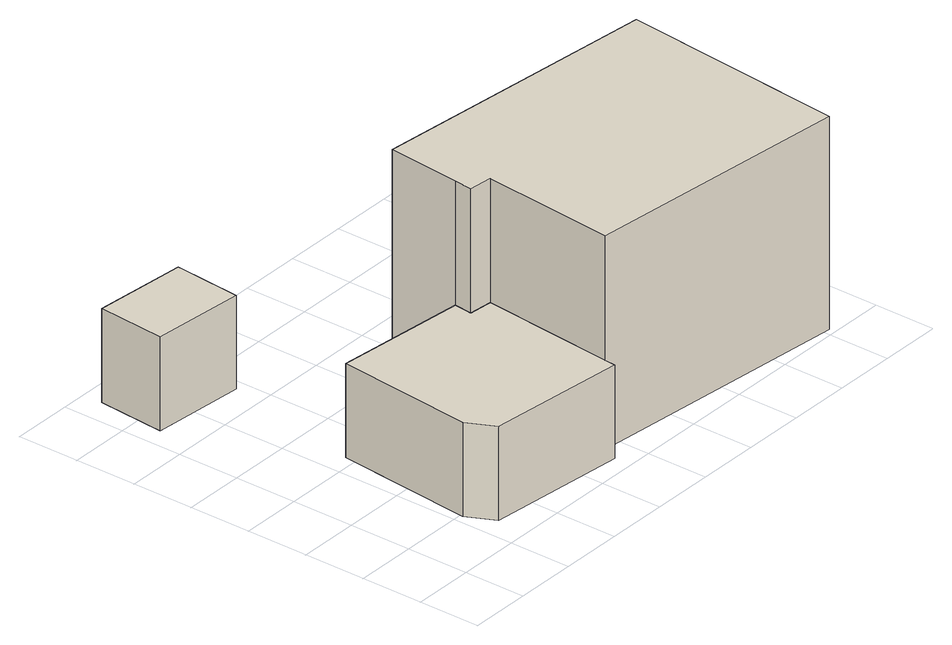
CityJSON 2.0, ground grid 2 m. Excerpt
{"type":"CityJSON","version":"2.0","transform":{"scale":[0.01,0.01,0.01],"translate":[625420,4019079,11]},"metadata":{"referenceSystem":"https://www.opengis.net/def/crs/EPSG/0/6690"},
"CityObjects":{
"building1":{"type":"Building","attributes":{"class":"3001","usage":"411","storeysAboveGround":9999,"RiverFloodingRiskAttribute.description":"2","RiverFloodingRiskAttribute.rank":"2","RiverFloodingRiskAttribute.depth":1.08,"RiverFloodingRiskAttribute.adminType":"2","RiverFloodingRiskAttribute.scale":"2","RiverFloodingRiskAttribute.duration":4.6,"BuildingDetailAttribute.buildingStructureType":"611","BuildingDetailAttribute.buildingStructureOrgType":"Null","BuildingDetailAttribute.urbanPlanType":"21","BuildingDetailAttribute.districtsAndZonesType":"Null","BuildingDetailAttribute.landUseType":"263","BuildingDetailAttribute.orgUsage":"6","BuildingDetailAttribute.specifiedBuildingCoverageRate":-9999,"BuildingDetailAttribute.specifiedFloorAreaRate":-9999,"BuildingDetailAttribute.surveyYear":2023,"BuildingIDAttribute.prefecture":"17","BuildingIDAttribute.city":"17206"},"geometry":[{"type":"Solid","lod":"1","boundaries":[[[[0,1,2,3]],[[2,4,5,3]],[[1,6,4,2]],[[0,7,6,1]],[[3,5,7,0]],[[4,6,7,5]]]]}]},
"building2":{"type":"Building","attributes":{"class":"3003","usage":"461","measuredHeight":5.8,"storeysAboveGround":9999,"RiverFloodingRiskAttribute.description":"2","RiverFloodingRiskAttribute.rank":"2","RiverFloodingRiskAttribute.depth":1.29,"RiverFloodingRiskAttribute.adminType":"2","RiverFloodingRiskAttribute.scale":"2","RiverFloodingRiskAttribute.duration":4.6,"BuildingDetailAttribute.buildingStructureType":"611","BuildingDetailAttribute.buildingStructureOrgType":"Null","BuildingDetailAttribute.urbanPlanType":"21","BuildingDetailAttribute.districtsAndZonesType":"Null","BuildingDetailAttribute.landUseType":"263","BuildingDetailAttribute.orgUsage":"Null","BuildingDetailAttribute.specifiedBuildingCoverageRate":-9999,"BuildingDetailAttribute.specifiedFloorAreaRate":-9999,"BuildingDetailAttribute.surveyYear":2023,"BuildingIDAttribute.prefecture":"17","BuildingIDAttribute.city":"17206"},"geometry":[{"type":"Solid","lod":"1","boundaries":[[[[8,9,10,11,12,13,14,15]],[[14,16,17,15]],[[13,18,16,14]],[[12,19,18,13]],[[11,20,19,12]],[[10,21,20,11]],[[9,22,21,10]],[[8,23,22,9]],[[15,17,23,8]],[[16,18,19,20,21,22,23,17]]]]}]},
"building3":{"type":"Building","attributes":{"class":"3001","usage":"411","measuredHeight":7.3,"storeysAboveGround":9999,"RiverFloodingRiskAttribute.description":"2","RiverFloodingRiskAttribute.rank":"2","RiverFloodingRiskAttribute.depth":1.03,"RiverFloodingRiskAttribute.adminType":"2","RiverFloodingRiskAttribute.scale":"2","RiverFloodingRiskAttribute.duration":4.6,"BuildingDetailAttribute.buildingStructureType":"611","BuildingDetailAttribute.buildingStructureOrgType":"Null","BuildingDetailAttribute.urbanPlanType":"21","BuildingDetailAttribute.districtsAndZonesType":"Null","BuildingDetailAttribute.landUseType":"263","BuildingDetailAttribute.orgUsage":"6","BuildingDetailAttribute.specifiedBuildingCoverageRate":-9999,"BuildingDetailAttribute.specifiedFloorAreaRate":-9999,"BuildingDetailAttribute.surveyYear":2023,"BuildingIDAttribute.prefecture":"17","BuildingIDAttribute.city":"17206"},"geometry":[{"type":"Solid","lod":"1","boundaries":[[[[24,25,26,27,28,29,30]],[[29,31,32,30]],[[28,33,31,29]],[[27,34,33,28]],[[26,35,34,27]],[[25,36,35,26]],[[24,37,36,25]],[[30,32,37,24]],[[31,33,34,35,36,37,32]]]]}]}
},
"vertices":[
[362,1089,73],[61,1115,73],[79,1333,73],[381,1306,73],[79,1333,373],[381,1306,373],[61,1115,373],[362,1089,373],
[693,533,69],[770,526,69],[727,90,69],[724,56,69],[272,101,69],[227,191,69],[272,635,69],[699,592,69],[272,635,369],[699,592,369],[227,191,369],[272,101,369],[724,56,369],[727,90,369],[770,526,369],[693,533,369],
[1602,4,84],[727,90,84],[770,526,84],[693,533,84],[699,592,84],[722,830,84],[1674,735,84],[722,830,766],[1674,735,766],[699,592,766],[693,533,766],[770,526,766],[727,90,766],[1602,4,766]
]}
